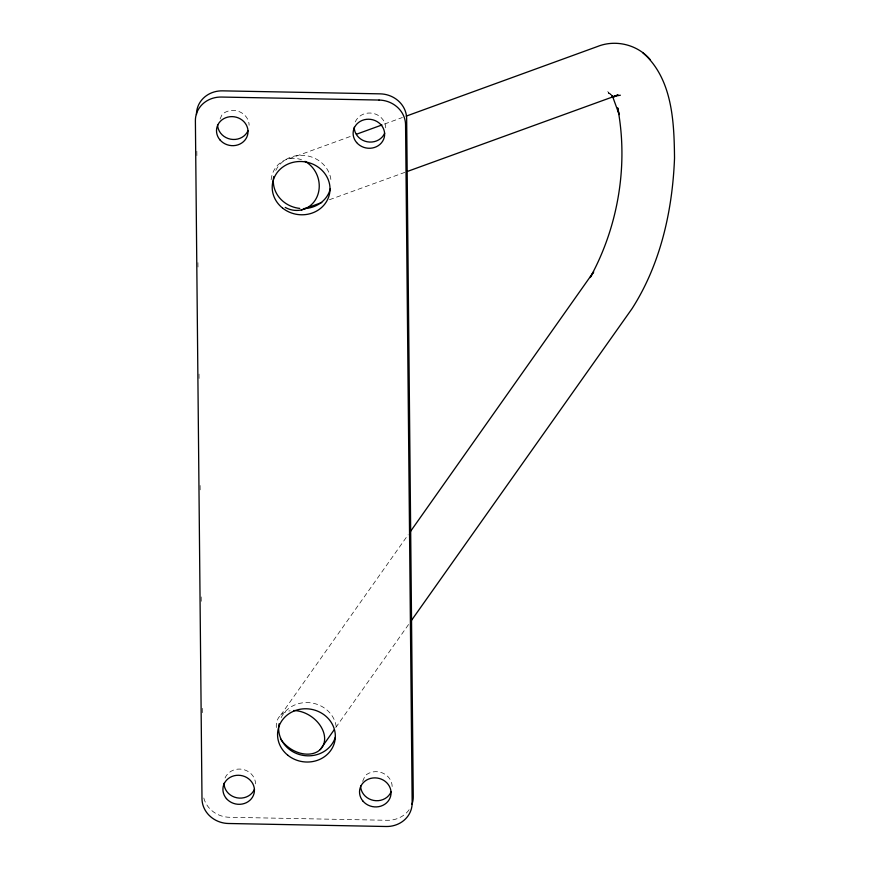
<?xml version="1.0" encoding="UTF-8"?>
<svg xmlns="http://www.w3.org/2000/svg" width="870" height="870" viewBox="0 0 870 870"><rect width="100%" height="100%" fill="white"/><g stroke="black" fill="none" stroke-linecap="round" stroke-linejoin="round"><path stroke-width="0.65" stroke-dasharray="4.35 3.26" d="M220.099 118.983L222.111 114.459A15.801 14.485 10 0 1 239.261 111.643A15.801 14.485 10 0 1 249.124 125.247M362.627 781.369L365.139 775.703A15.801 14.485 10 0 1 382.289 772.886A15.801 14.485 10 0 1 392.152 786.491M280.749 715.075L408.139 534.778M335.787 727.505L409.259 623.529M288.894 158.829L351.371 136.09M384.518 124.029L402.364 117.526M329.425 199.741L404.8 172.38M611.403 94.776L608.163 92.894L611.142 94.797L607.554 91.437L611.773 95.82M196.837 151.25L196.892 156.687M197.925 262.664L197.979 268.101M199.012 374.078L199.067 379.516M200.1 485.503L200.165 492.289M201.187 596.918L201.253 603.715M202.275 708.332L202.34 715.129M355.264 121.92A15.801 14.485 10 0 1 372.784 113.328A15.801 14.485 10 0 1 385.736 127.846M281.13 717.663A28.971 26.568 10 0 1 313.417 703.286A28.971 26.568 10 0 1 336.44 729.745M275.801 170.4A28.971 26.568 10 0 1 308.078 156.024A28.971 26.568 10 0 1 331.1 182.493M225.069 777.965A15.801 14.485 10 0 1 242.589 769.374A15.801 14.485 10 0 1 255.541 783.892M409.107 809.752A26.339 24.153 10 0 1 387.226 820.29L229.604 817.289A26.339 24.153 10 0 1 203.569 796.996M276.334 727.537A26.339 19.162 35.2 0 1 290.134 710.768M271.135 179.698A26.339 23.827 70 0 1 301.509 159.754"/><path stroke-width="1.3" d="M410.488 531.45L593.677 271.864L590.164 277.563C618.157 226.657 628.586 165.05 617.689 107.891L619.179 114.59L613.132 97.94M320.16 749.635L334.221 729.723M410.825 621.321L632.001 308.709C660.591 264.099 672.477 210.638 674.522 158.209C674.152 123.409 672.684 82.802 646.812 56.452M356.472 134.23L381.963 124.954M406.192 116.134L597.429 46.534C615.666 39.183 637.677 44.62 650.336 59.747M301.324 209.942L321.759 202.525M407.356 171.455L618.135 94.939L615.025 95.95M613.992 96.298L620.375 95.232M642.669 52.602L646.269 55.963M612.197 95.765L613.959 97.407M611.773 95.82L613.122 97.516M196.479 114.557A26.339 24.153 10 0 1 222.524 90.85L380.146 93.851A26.339 24.153 10 0 1 406.66 118.559L413.261 796.583A26.339 24.153 10 0 1 411.934 804.369M384.681 133.175A15.801 14.485 10 0 1 367.151 141.767A15.801 14.485 10 0 1 354.21 127.248M248.07 130.576A15.801 14.485 10 0 1 230.539 139.167A15.801 14.485 10 0 1 217.598 124.649M335.385 737.086A28.971 26.568 10 0 1 301.161 754.997A28.971 26.568 10 0 1 279.074 723.807M330.393 188.583A28.971 26.568 10 0 1 303.782 208.572M299.769 208.408A28.971 26.568 10 0 1 273.745 176.556M391.098 791.82A15.801 14.485 10 0 1 373.578 800.411A15.801 14.485 10 0 1 360.626 785.893M254.486 789.221A15.801 14.485 10 0 1 236.966 797.812A15.801 14.485 10 0 1 224.014 783.294M293.603 710.54A26.339 19.162 35.2 0 1 322.824 730.3A26.339 19.162 35.2 0 1 311.895 753.746A26.339 19.162 35.2 0 1 280.434 738.793M305 161.341A26.339 23.827 70 0 1 317.137 196.555A26.339 23.827 70 0 1 285.229 207.419M379.048 100.05L221.426 97.048A26.339 24.153 10 0 0 195.391 120.767L201.992 798.78A26.339 24.153 10 0 0 228.505 823.498L386.128 826.5A26.339 24.153 10 0 0 412.162 802.782L405.561 124.769A26.339 24.153 10 0 0 379.048 100.05M356.613 142.539A15.801 14.485 10 0 0 383.583 139.385A15.801 14.485 10 0 0 366.433 119.342A15.801 14.485 10 0 0 356.613 142.539M220.001 139.94A15.801 14.485 10 0 0 246.971 136.775A15.801 14.485 10 0 0 229.821 116.732A15.801 14.485 10 0 0 220.001 139.94M287.883 755.301A28.971 26.568 10 0 0 334.906 740.794A28.971 26.568 10 0 0 296.55 710.116A28.971 26.568 10 0 0 287.883 755.301M282.543 208.05A28.971 26.568 10 0 0 329.578 193.531A28.971 26.568 10 0 0 291.211 162.853A28.971 26.568 10 0 0 282.543 208.05M363.029 801.194A15.801 14.485 10 0 0 389.999 798.029A15.801 14.485 10 0 0 372.849 777.987A15.801 14.485 10 0 0 363.029 801.194M226.417 798.584A15.801 14.485 10 0 0 253.387 795.419A15.801 14.485 10 0 0 236.238 775.377A15.801 14.485 10 0 0 226.417 798.584"/></g></svg>
